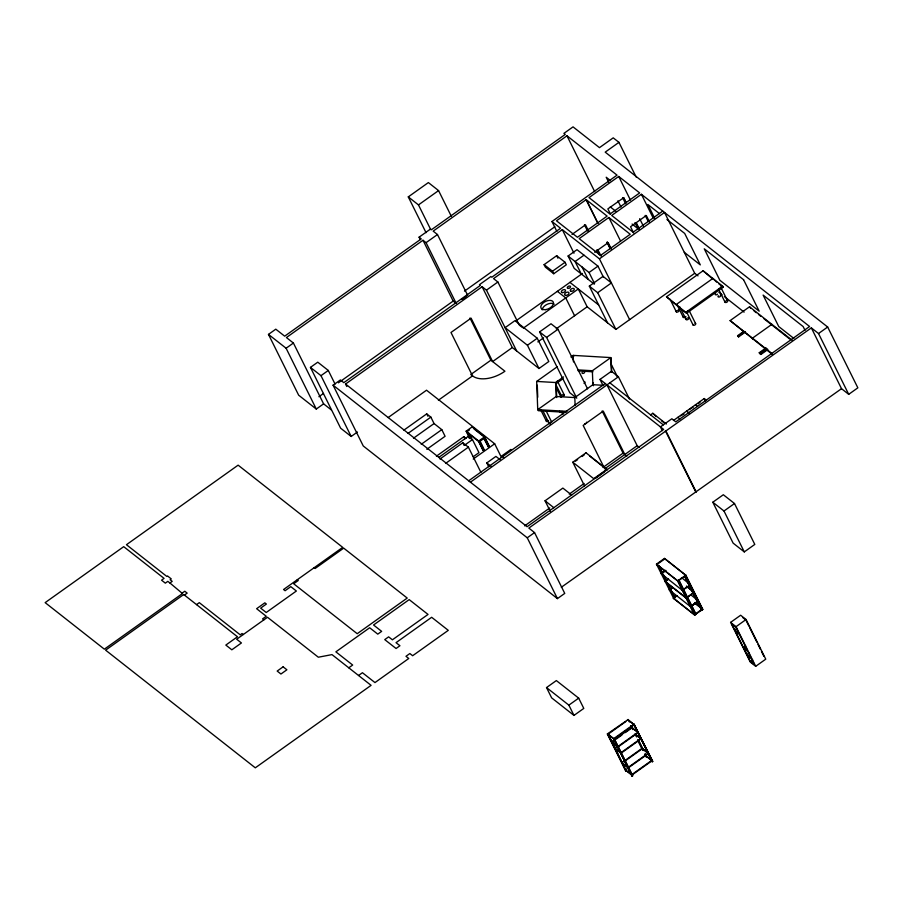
<?xml version="1.0" encoding="UTF-8"?>
<svg xmlns="http://www.w3.org/2000/svg" width="903" height="903" viewBox="0 0 903 903"><rect width="100%" height="100%" fill="white"/><g stroke="black" fill="none" stroke-linecap="round" stroke-linejoin="round"><path stroke-width="1.35" d="M426.047 232.681L408.28 196.888L428.372 182.575L438.565 190.589L451.432 216.506M408.28 196.888L418.473 204.902L438.565 190.589M331.345 409.939L323.601 403.855L316.287 409.059L298.667 395.198L268.473 334.392L275.787 329.177L284.682 336.176L421.249 238.889L419.082 237.184L430.505 229.046L431.408 229.757L565.233 134.423L563.912 133.384L573.044 126.871L599.479 147.652L613.216 137.854L618.95 142.358L636.197 177.101M556.88 231.439L551.959 221.517L617.042 175.148L566.982 135.8L433.158 231.134L437.481 234.532L467.675 295.349M422.988 240.254L453.182 301.071L456.252 303.487L426.069 242.67L422.988 240.254L286.42 337.541L293.407 343.038L323.601 403.855M426.069 242.67L437.481 234.532M268.473 334.392L286.104 348.242L293.407 343.038M618.95 142.358L605.202 152.144L827.667 327.021L857.85 387.827L848.718 394.34L841.528 388.685L811.345 327.879L528.831 528.086L534.553 532.589L564.747 593.406L557.433 598.61L363.254 445.969L333.072 385.163L340.375 379.96L343.817 382.658L480.385 285.371L479.47 284.659L490.893 276.521L491.796 277.232L560.537 228.267L551.959 221.517M357.43 432.006L351.177 436.476L340.645 428.203L310.451 367.386L317.766 362.182L328.297 370.456L335.069 384.102M310.451 367.386L320.983 375.659L328.297 370.456M586.171 199.642L556.485 220.795L577.435 237.263L607.121 216.11L586.171 199.642L597.876 223.222M618.713 176.457L589.027 197.61L609.976 214.079L639.663 192.926L618.713 176.457L630.429 200.071M464.481 291.127L554.848 226.755M318.906 396.722L323.5 393.448M338.422 382.827L453.182 301.071M461.964 299.412L466.524 296.161M346.797 386.507L345.556 384.035L482.123 286.736L486.457 290.145L516.64 350.951M629.617 319.639L599.434 258.834L562.287 229.633L493.546 278.609L497.88 282.007L518.819 324.2M486.457 290.145L497.88 282.007M571.994 234.441L585.505 224.824L588.609 231.078M610.417 213.955L607.866 208.886L623.691 197.723L626.174 202.723M608.859 217.488L579.173 238.629L600.54 255.425L630.226 234.272L608.859 217.488L620.564 241.067M662.283 430.618L660.432 426.893L671.855 418.766L675.771 421.848L809.596 326.502L641.412 194.303L611.715 215.445L633.082 232.24L662.768 211.088M544.114 264.635L556.677 255.684L565.052 262.276L566.294 264.793L553.742 273.733L545.356 267.153L544.114 264.635L552.489 271.216L553.742 273.733M594.185 284.084L574.24 268.405L568.1 256.023L577.006 249.679L597.955 266.148L603.486 277.277M552.489 271.216L565.052 262.276M583.993 255.177L575.087 261.52L581.227 273.891M594.682 252.276L608.193 242.659L611.297 248.912M599.434 258.834L664.518 212.465L694.7 273.282L697.996 275.866M516.031 320.779L582.48 273.44M568.1 256.023L589.049 272.492L597.955 266.148M388.166 417.547L426.532 390.209L494.675 443.779L501.436 457.403M523.266 328.184L578.304 288.971L587.153 306.794L615.914 329.403L694.7 273.282M169.933 582.999L182.462 593.531L104.353 649.167L45.15 602.628L123.711 546.665L164.064 578.383L161.558 580.178L165.328 583.146L167.834 581.351L169.933 582.999L172.213 581.374L170.114 579.726L171.265 578.913L167.495 575.945L166.807 576.43L126.454 544.712L238.121 465.158L342.711 547.365L283.565 589.512L285.1 590.72L290.811 586.645L296.376 591.025L266.227 612.494L260.662 608.125L266.374 604.051L264.839 602.843L256.621 608.701L266.25 616.275L262.592 618.882L263.857 619.864M589.32 286.127L603.023 276.363L611.399 282.944L597.696 292.707L589.32 286.127L607.538 322.822M490.893 360.195L470.79 374.519L472.54 375.885A25.273 14.64 -26.4 0 0 504.924 371.235L490.893 360.195L469.955 318.037M438.384 400.221L472.54 375.885L450.992 332.485L471.095 318.161L492.632 361.572L512.317 347.553L538.989 368.514L548.81 361.516L537.251 338.241L514.913 320.678L505.093 327.676L527.431 345.239L538.989 368.514M575.764 397.422L569.77 392.715L539.588 331.909L551.011 323.771L557.986 329.256L587.56 388.832M403.889 430.144L426.724 413.879L430.855 417.118L434.061 423.563L441.793 429.647L445.089 436.284L426.826 449.299M527.431 345.239L537.251 338.241M182.045 593.203L184.776 591.251L187.158 593.113L184.415 595.066M408.021 433.395L430.855 417.118M537.849 341.91L543.595 337.824M556.225 328.827L587.153 306.794M539.588 331.909L546.575 337.395L557.986 329.256M413.506 438.203L434.061 423.563M421.238 444.287L441.793 429.647M196.561 604.615L199.303 602.662L240.221 634.82L242.038 633.522L243.302 634.516M469.075 437.063L466.14 431.171L472.077 426.938L484.651 436.815L489.336 446.251L488.421 446.906L483.59 437.865M566.125 412.321L538.267 410.696L537.736 409.646L536.664 381.427L557.219 366.776M570.922 357.024L573.202 355.387L610.823 357.588L611.85 372.07M467.472 431.352L469.526 429.884M436.397 456.196L463.803 436.68L466.016 438.418M438.655 457.471L468.341 436.318L472.472 439.569L478.962 452.64L473.251 456.715M666.516 296.794L703.053 270.765L722.614 286.138L723.134 287.188L686.596 313.217L666.516 296.794L686.596 313.217M439.975 459.04L462.81 442.763L468.397 447.154L480.893 472.325M464.481 445.258L472.472 439.569M563.574 376.901L555.661 382.533L536.664 381.427M556.722 397.546L556.192 383.583L562.964 378.752M445.563 463.431L468.397 447.154M466.14 431.171L478.714 441.048L484.651 436.815M470.17 438.587L467.122 432.447L478.567 441.443L479.482 440.788M712.839 278.451L676.291 304.48L676.821 305.53M603.757 385.333L592.899 384.701L574.816 397.58L556.203 396.496L537.736 409.646L567.005 411.35M482.834 450.044L484.313 449.829L482.834 450.044L478.567 441.443M487.857 446.466L489.336 446.251M473.228 459.051L494.675 443.779M686.077 312.167L722.614 286.138M603.091 385.604L600.01 379.395L611.421 371.268L618.408 376.754L629.493 399.092M488.67 466.693L486.796 462.923L495.928 456.41L500.341 459.875M510.917 449.412L501.786 455.925L503.942 457.618M468.68 480.802L605.247 383.515M470.418 482.179L618.408 376.754M772.415 354.495L730.109 320.61L749.524 306.783L792.078 340.228M745.472 331.999L738.62 336.887L737.92 336.334L737.604 335.702L743.316 331.638M739.06 335.521L744.772 331.457M737.604 335.702L738.304 336.255L744.016 332.191M584.58 485.961L572.795 462.212L586.036 452.787L607.301 469.876L589.659 456.015M575.448 461.173L577.627 459.627M581.995 456.512L584.173 454.965M650.589 414.849L652.779 413.292L666.391 423.992M550.401 511.572L545.051 500.781L562.862 488.094L571.712 495.058M767.81 349.563L760.958 354.45L759.57 353.344L759.254 352.723L766.105 347.836M761.85 351.719L765.27 349.28M765.665 349.201L759.954 353.265L760.258 353.897M759.254 352.723L760.653 353.818L767.505 348.93M602.967 467.449L623.07 453.137L626.863 456.117M524.632 525.873L549.803 507.937M569.251 494.088L584.128 483.489M605.834 468.025L637.179 445.698L639.358 447.414M673.469 420.471L704.238 398.55L706.315 400.176M680.569 415.854L684 414.037M689.361 409.59L692.556 407.309L693.12 407.75M698.38 403.788L700.288 401.801M606.985 469.244L593.734 478.68L572.795 462.212M595.303 478.421L604.028 472.201M333.072 385.163L527.25 537.793L534.553 532.589M348.784 667.802L352.667 665.037L335.871 651.842L369.666 627.766L377.77 634.132L381.653 631.366L373.549 625L409.183 599.615L428.033 614.435L392.399 639.809L388.629 636.852L384.757 639.617L396.067 648.501L399.939 645.735L396.033 642.665L431.657 617.291L448.283 630.35L412.648 655.725L409.86 653.535L405.978 656.3L408.766 658.49L374.971 682.578L362.442 672.724L358.559 675.489M811.345 327.879L818.524 333.523L827.667 327.021M561.316 587.266L841.528 388.685M712.817 502.226L723.326 494.742L734.5 503.524L754.795 544.419L744.286 551.902L733.123 543.121L712.817 502.226L723.992 511.008L744.286 551.902M723.992 511.008L734.5 503.524M674.857 597.707L673.728 598.554L656.458 564.127L664.461 558.426L685.817 575.222L702.805 609.435L701.665 610.247L684.508 576.024L701.665 610.247M656.842 564.556L664.845 558.855M665.725 570.324L661.436 573.8M659.427 566.982L662.407 572.976L665.827 570.527M661.538 574.003L662.678 573.191L659.134 566.046M668.423 578.879L666.425 580.731M665.285 581.543L668.536 579.094M665.387 581.758L666.527 580.934L663.31 574.443M685.817 575.222L677.656 580.9L694.531 614.909L702.805 609.435M672.622 587.345L669.586 590.212M672.735 587.548L670.444 589.174L668.006 584.252M669.484 589.998L670.624 589.185M682.239 590.144L689.373 585.483M546.529 687.578L556.35 680.58L578.688 698.143L583.789 708.415L573.969 715.413L551.631 697.85L546.529 687.578L568.867 705.141L573.969 715.413M676.753 595.653L673.322 598.091L694.407 614.672L702.41 608.972M673.446 598.339L676.855 595.867M673.604 598.317L674.744 597.504M691.529 605.755L697.522 601.906L691.811 605.969L691.427 605.541M691.709 605.766L697.139 601.477M673.435 598.305L694.813 615.135L695.953 614.322L678.796 580.087L687.33 597.289L693.041 593.226M568.867 705.141L578.688 698.143M730.583 622.393L740.641 615.236L746.081 619.526L765.755 659.156L755.709 666.312L750.258 662.034L730.583 622.393L736.035 626.682L755.709 666.312M736.035 626.682L746.081 619.526M734.782 630.068L738.846 633.251L735.821 627.167L731.769 623.973L734.782 630.068L737.017 628.477M607.798 733.631L626.05 771.297L607.347 733.958L607.945 733.744L626.14 771.027L607.719 733.913L613.859 738.733M607.347 733.958L628.183 719.533L629.402 722.016M625.79 721.599L607.922 734.331L614.063 739.162L634.166 724.838L627.811 719.589L633.951 724.42L652.147 761.703L652.745 761.489L634.041 724.15L613.487 738.789L631.919 775.903L632.653 775.801L614.085 738.575L632.653 775.801M613.487 738.789L614.232 738.688M743.361 647.349L747.424 650.532L739.478 634.538L735.426 631.355L743.361 647.349L745.596 645.758M614.13 740.562L611.895 742.153L618.036 746.984L638.128 732.66M616.354 738.97L621.941 734.997M625.294 732.604L631.987 727.841L636.084 731.058M617.979 745.618L614.638 748.011L620.779 752.831L640.87 738.519L635.757 734.489M617.076 746.837L614.841 748.429L620.982 753.26L641.085 738.936M746.894 654.449L750.946 657.632L747.921 651.548L743.869 648.354L746.894 654.449L749.118 652.858M750.393 661.515L754.456 664.698L751.431 658.614L747.379 655.42L750.393 661.515L752.628 659.924M642.01 748.361L621.919 762.674L628.059 767.505L648.162 753.192L642.01 748.361L647.338 752.809M625.474 760.71L641.107 749.58M648.365 753.61L625.497 769.887L631.637 774.718L651.74 760.405L645.589 755.574L650.916 760.01M625.768 771.072L626.366 770.857M646.006 756.872L646.604 756.658L645.374 754.186M651.943 760.823L631.852 775.135L625.7 770.304M631.919 775.903L632.518 775.688M633.816 724.308L652.745 761.489M577.739 369.88L592.357 370.738L610.823 357.588L611.387 372.375M578.259 370.93L592.887 371.788L592.357 370.738L592.899 384.701M659.506 213.639L647.835 204.473L654.709 218.312M666.933 219.485L684.7 233.448L700.31 264.895L684.293 252.309M610.53 180.645L606.206 177.236L608.667 182.203M793.872 338.444L778.736 326.536L763.114 295.089L803.139 326.547L805.013 330.317M750.743 308.374L749.524 306.783M754.05 310.971L756.251 312.709M758.464 314.436L760.665 316.174M763.972 318.77L789.617 338.93M712.264 278.643L703.053 270.765M716.621 282.063L712.828 278.44M718.788 283.768L723.134 287.188M610.27 206.911L615.733 211.2M632.077 224.046L637.484 228.301M718.867 292.267L722.163 294.852M724.353 296.579L744.117 312.122M730.109 320.61L772.675 354.055M569.928 282.379L598.689 305M557.365 291.33L565.741 297.922L574.59 315.745M695.445 404.815L697.522 406.44M686.652 411.079L689.757 413.518M677.86 417.344L679.936 418.969M656.142 416.576L652.779 413.292M661.493 420.787L664.698 423.304M609.841 382.849L663.287 424.861M600.01 379.395L663.66 429.433L527.092 526.72L345.556 384.035M519.214 325.001L522.25 327.383M742.83 617.618L744.851 619.21M681.472 577.57L690.343 584.67M689.091 585.268L689.474 585.697L682.341 590.359L661.154 573.574M686.415 586.182L694.08 592.199M686.517 586.386L693.086 591.555M656.458 564.127L677.826 580.911L694.813 615.135M656.571 564.33L677.927 581.126L685.93 575.425L664.461 558.426M692.94 593.011L686.19 598.102L665.105 581.532M690.614 594.637L698.38 600.867M474.098 429.027L484.505 437.21L488.771 445.811M687.51 597.301L686.088 597.899L665.003 581.329M694.734 602.944L701.315 608.114M666.527 580.934L664.269 576.746M694.847 603.159L701.417 608.317M669.202 589.783L690.389 606.568M695.953 614.322L687.917 598.475M471.738 439.953L472.303 440.393L468.646 433.022M545.051 500.781L553.9 507.746M486.796 462.923L491.209 466.388M628.183 719.533L627.585 719.759M634.041 724.15L652.293 761.805M634.944 734.105L640.058 738.135M622.122 763.103L628.274 767.922M314.165 567.705L315.147 568.472L343.693 548.132L407.219 598.079L357.216 633.703L293.678 583.767L298.25 580.516L297.268 579.749M818.524 333.523L848.718 394.34M772.392 325.385L771.873 324.335L752.459 338.173L752.978 339.212M760.653 353.818L760.958 354.45M720.741 287.075L727.615 300.913M718.799 289.615L725.041 302.2M738.304 336.255L738.62 336.887M641.412 194.303L653.117 217.883M649.415 221.766L646.311 215.501L630.554 226.721L633.658 232.985M645.193 215.377L648.298 221.641M689.395 311.106L695.637 323.692M686.822 312.393L693.075 324.978M639.674 218.673L643.365 226.111M679.846 306.907L686.088 319.481M677.036 304.706L683.289 317.28M636.118 222.759L639.234 229.023M623.623 197.667L626.106 202.667M636.051 222.702L639.155 228.967M622.562 197.599L625.677 203.864M635.001 222.635L638.105 228.899M670.06 299.209L676.302 311.795M617.9 200.805L620.982 207.001M704.238 398.55L705.401 400.898M566.982 135.8L594.705 191.639M586.239 199.698L597.944 223.278M607.064 242.535L610.18 248.799M597.933 249.86L601.105 256.17M584.444 224.757L587.56 231.01M596.883 249.792L599.366 254.804M589.049 272.492L594.569 283.632M597.696 292.707L615.914 329.403M666.098 431.352L696.281 492.158M665.398 430.799L695.592 491.616M582.063 267.006L588.203 279.377M562.287 229.633L573.992 253.212M745.867 620L748.892 626.095M749.535 627.382L756.861 642.146M757.967 644.381L760.394 649.257M761.477 651.458L763.893 656.323M610.688 363.153L616.941 375.738M556.677 255.684L557.919 258.202M606.985 384.881L637.179 445.698M685.648 575.211L702.523 609.22M624.82 454.502L603.272 411.102L583.169 425.415L604.717 468.826M602.143 410.967L623.07 453.137M573.721 356.437L573.202 355.387L573.45 361.877M546.575 337.395L576.757 398.2M667.701 583.293L670.726 589.399M671.301 590.551L674.868 597.741L672.171 592.65M557.309 380.964L564.172 394.803M556.192 383.583L555.661 382.533L556.203 396.496M555.988 384.768L561.61 396.09M556.079 387.263L561.079 397.32M586.036 452.787L586.352 453.408M546.123 410.842L551.744 422.164A1.434 0.835 -26.4 0 0 551.383 421.882M482.123 286.736L512.317 347.553M542.94 410.876L549.182 423.462M540.784 409.951L546.405 421.272M418.473 204.902L430.72 229.588M419.082 237.184L420.313 239.667M631.863 726.96L633.093 729.432M635.554 734.387L636.773 736.859M638.624 740.573L643.534 750.472M635.272 734.162L636.502 736.645M638.342 740.347L643.252 750.246M645.092 753.96L646.322 756.432M631.016 725.888L632.868 729.601M637.778 739.501L643.162 750.517M645.013 754.231L646.379 756.816M630.655 725.944L631.886 728.416M637.879 740.674L642.326 749.445M488.421 446.906L484.155 438.305L480.046 441.228L484.313 449.829M480.091 442.019L483.139 448.159M527.25 537.793L557.433 598.61M478.714 441.048L483.398 450.484M469.3 435.043L471.129 438.723M468.341 436.318L469.402 438.463M613.724 738.631L632.281 775.858M463.803 436.68L464.898 438.892M613.769 739.015L632.19 776.128M607.629 734.184L626.05 771.297M462.81 442.763L464.063 445.281M426.724 413.879L427.909 416.249M320.983 375.659L351.177 436.476M286.104 348.242L316.287 409.059M593.305 382.962L593.418 385.75M574.816 397.58L575.109 405.357M537.285 385.163L537.748 397.252M562.862 394.566A1.434 0.835 -26.4 0 1 564.194 395.254A1.434 0.835 -26.4 0 1 562.253 396.428A1.434 0.835 -26.4 0 1 561.926 395.13M556.056 382.488A1.434 0.835 -26.4 0 1 555.706 382.567M583.688 371.505A1.434 0.835 -26.4 0 1 584.636 372.375A1.434 0.835 -26.4 0 1 582.819 373.458A1.434 0.835 -26.4 0 1 582.187 372.397M584.602 381.732A1.434 0.835 -26.4 0 1 584.06 383.391M616.297 375.4A1.434 0.835 -26.4 0 1 616.952 376.19M548.663 420.956A1.434 0.835 -26.4 0 1 546.766 421.566A1.434 0.835 -26.4 0 1 546.721 420.313M562.05 411.362A1.434 0.835 -26.4 0 1 560.244 412.276A1.434 0.835 -26.4 0 1 559.702 411.226M586.566 422.186A1.434 0.835 -26.4 0 1 586.137 423.259A1.434 0.835 -26.4 0 1 584.659 423.812M542.24 309.853A6.84 3.962 -26.4 0 1 547.083 304.334A6.84 3.962 -26.4 0 1 554.194 304.243M678.514 310.226A1.434 0.835 -26.4 0 1 678.469 311.546A1.434 0.835 -26.4 0 1 676.505 312.009A1.434 0.835 -26.4 0 1 676.889 310.598M677.905 310.192A1.434 0.835 -26.4 0 1 678.221 310.169M717.513 294.186A1.434 0.835 -26.4 0 1 715.616 294.796A1.434 0.835 -26.4 0 1 715.571 293.543M685.874 316.456A1.434 0.835 -26.4 0 1 684.09 317.619A1.434 0.835 -26.4 0 1 683.39 316.569M562.941 414.398A1.434 0.835 -26.4 0 1 562.603 413.1M550.503 423.699A1.434 0.835 -26.4 0 1 549.238 423.552A1.434 0.835 -26.4 0 1 549.487 422.502M687.691 317.879A1.434 0.835 -26.4 0 1 688.549 318.917A1.434 0.835 -26.4 0 1 686.449 319.775A1.434 0.835 -26.4 0 1 686.675 318.296M720.267 295.134A1.434 0.835 -26.4 0 1 720.312 296.387A1.434 0.835 -26.4 0 1 718.427 296.997A1.434 0.835 -26.4 0 1 718.37 295.744M726.294 300.676A1.434 0.835 -26.4 0 1 727.626 301.365A1.434 0.835 -26.4 0 1 725.685 302.528A1.434 0.835 -26.4 0 1 725.357 301.23M719.838 288.452A1.434 0.835 -26.4 0 1 719.138 288.678M694.994 323.353A1.434 0.835 -26.4 0 1 695.581 324.312A1.434 0.835 -26.4 0 1 693.933 325.306A1.434 0.835 -26.4 0 1 693.052 324.516M688.176 311.038A1.434 0.835 -26.4 0 1 687.522 311.377M183.715 594.524L105.617 650.16L255.301 767.821L371.088 685.343L331.988 654.607L318.33 657.215L267.502 617.268L236.676 639.234L241.428 642.959L231.834 649.799L225.829 645.069L237.478 636.773L183.715 594.524M283.113 666.832L277.176 671.064L280.946 674.022L286.883 669.789L283.113 666.832M631.784 727.412L611.681 741.735L617.833 746.567L637.924 732.243L631.784 727.412M743.575 279.716L704.25 248.81L719.86 280.269L759.186 311.174L743.575 279.716M610.27 248.099L607.188 241.902L610.202 248.043M545.378 309.661A6.84 3.962 -26.4 0 0 553.336 302.133A6.84 3.962 -26.4 0 0 542.726 303.318A6.84 3.962 -26.4 0 0 545.378 309.661M571.294 291.33A2.178 1.264 -26.4 0 0 574.285 289.197A2.178 1.264 -26.4 0 0 571.204 289.016A2.178 1.264 -26.4 0 0 571.294 291.33M568.506 288.396A1.761 1.027 -26.4 0 0 570.493 286.432A1.761 1.027 -26.4 0 0 567.727 286.804A1.761 1.027 -26.4 0 0 568.506 288.396M565.718 295.383A2.393 1.388 -26.4 0 0 569.014 293.024A2.393 1.388 -26.4 0 0 565.617 292.832A2.393 1.388 -26.4 0 0 565.718 295.383M562.445 292.628A2.235 1.298 -26.4 0 0 565.515 290.439A2.235 1.298 -26.4 0 0 562.355 290.258A2.235 1.298 -26.4 0 0 562.445 292.628"/></g></svg>
